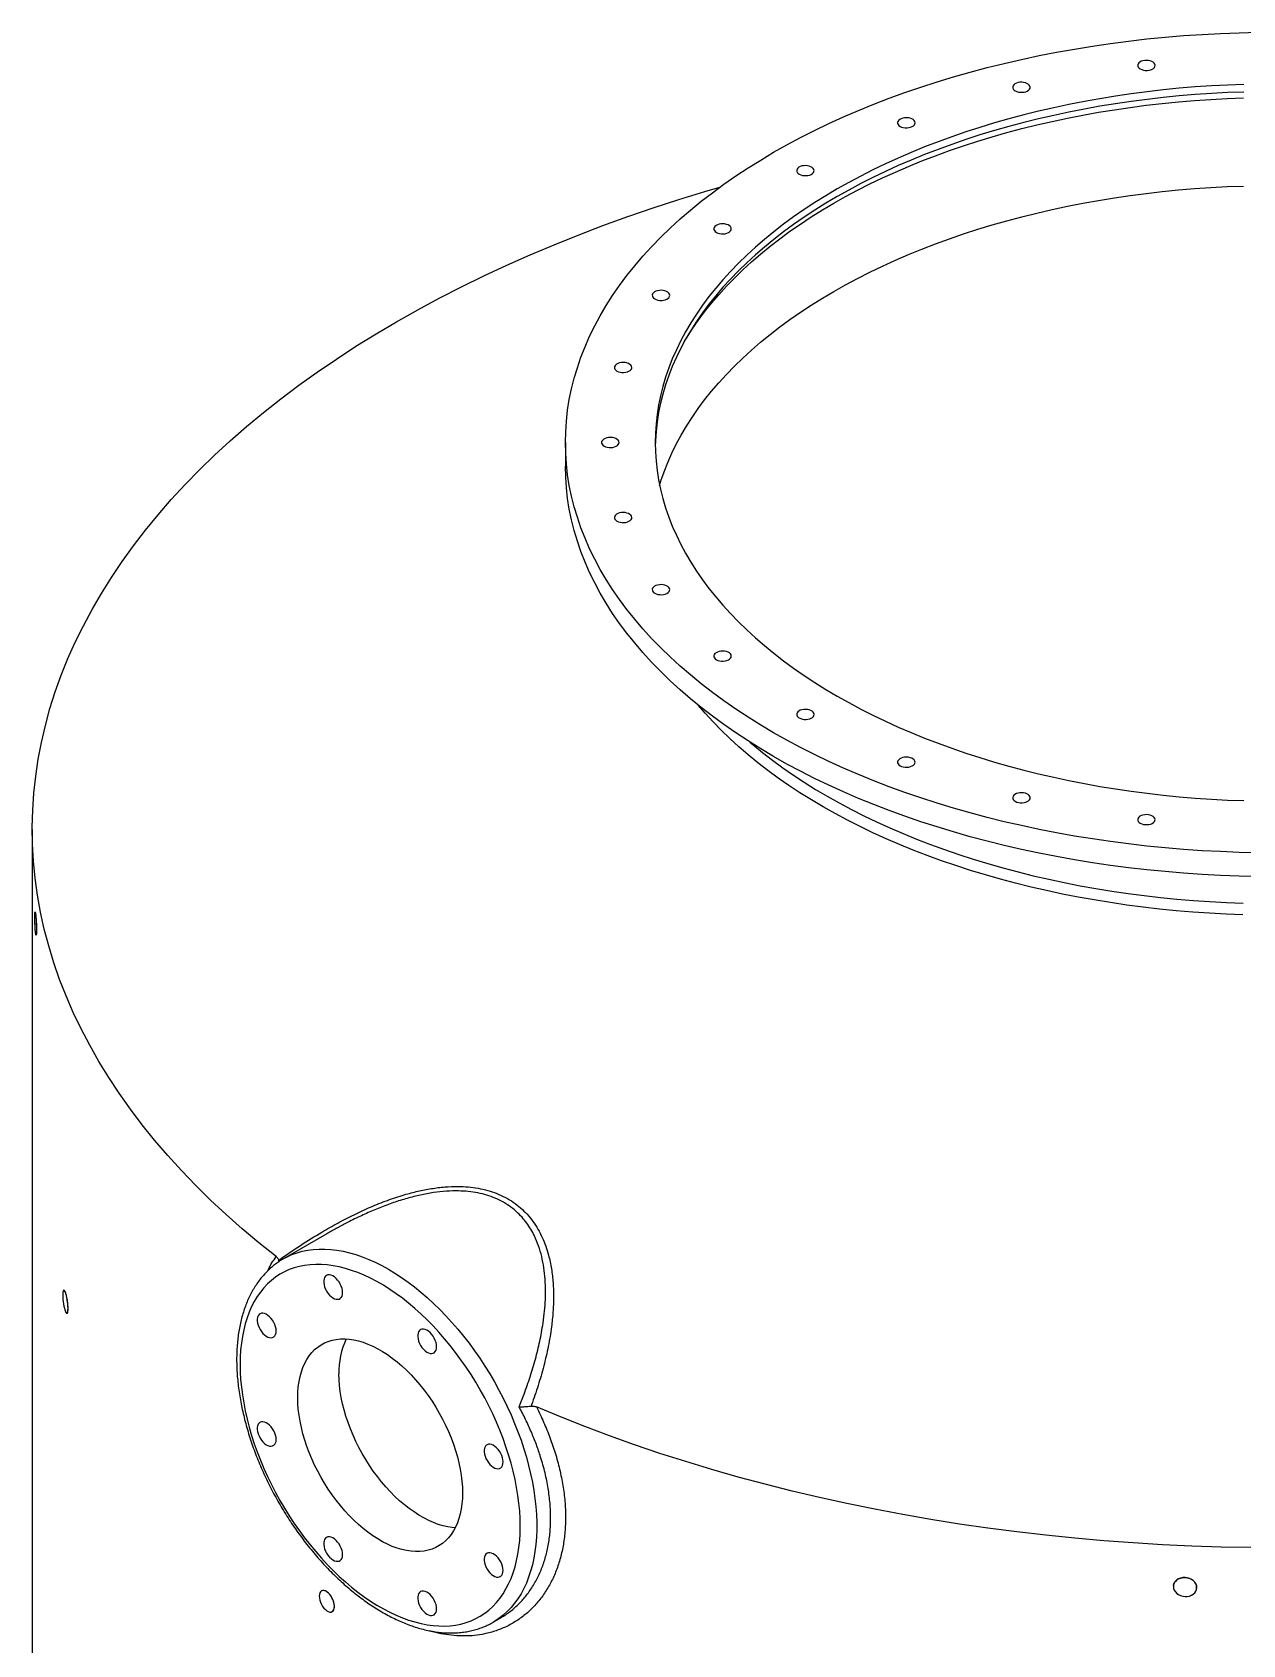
# Model space of a CAD drawing. Header units: millimetres. Extents: x -12403 to 8666, y -15213 to 13435.
# Drawn here: x 5146 to 6215, y 3680 to 5105 of the extents above; entities that cross this region are included whole.
import ezdxf

# ---------------------------------------------------------------- set-up
doc = ezdxf.new("R2010")
doc.units = ezdxf.units.MM

msp = doc.modelspace()

# ---------------------------------------------------------------- linework, layer by layer
at = {"color": 7, "linetype": 'Continuous', "lineweight": 25}
for p, q in [((5616.82, 4742.9), (5616.82, 4721.87)), ((5145.6, 4400.87), (5145.6, 2198.76)), ((5148.14, 4328.13), (5148.13, 4328.13)), ((5149, 4307.54), (5149.02, 4307.55)), ((5405.87, 4043.55), (5367.66, 4021.5)), ((5363.32, 4020.14), (5363.39, 4018.81)), ((5367.66, 4021.5), (5368.04, 4021.71)), ((5173.5, 3993.65), (5173.49, 3993.64)), ((5176.26, 3973.23), (5176.28, 3973.23)), ((5401.44, 3728.07), (5401.43, 3728.06)), ((6154.2, 3732.73), (6154.19, 3732.7)), ((6174.63, 3730.1), (6174.63, 3730.12)), ((5410.47, 3709.55), (5410.49, 3709.56)), ((5553.05, 3700.37), (5559.17, 3703.9)), ((5553.18, 3700.44), (5553.05, 3700.37)), ((5559.09, 3704.04), (5559.53, 3704.29))]:
    msp.add_line(p, q, dxfattribs=at)
at = {"color": 7, "linetype": 'Continuous', "lineweight": 25, "flags": 128}
for points in [[(6228.68, 4380.31), (6212.24, 4380.68), (6195.83, 4381.3), (6179.45, 4382.17), (6163.11, 4383.29), (6146.83, 4384.65), (6130.62, 4386.26), (6114.49, 4388.11), (6098.45, 4390.21), (6082.51, 4392.54), (6066.68, 4395.12), (6050.97, 4397.94), (6035.39, 4400.99), (6019.96, 4404.28), (6004.68, 4407.79), (5989.57, 4411.54), (5974.63, 4415.52), (5959.88, 4419.72), (5945.32, 4424.14), (5930.97, 4428.78), (5916.84, 4433.63), (5902.93, 4438.7), (5889.25, 4443.98), (5875.82, 4449.46), (5862.64, 4455.14), (5849.72, 4461.02), (5837.07, 4467.09), (5824.71, 4473.35), (5812.63, 4479.79), (5800.85, 4486.42), (5789.37, 4493.22), (5778.2, 4500.19), (5767.36, 4507.33), (5756.84, 4514.63), (5746.66, 4522.09), (5736.82, 4529.7), (5727.32, 4537.45), (5718.19, 4545.35), (5709.41, 4553.38), (5701, 4561.54), (5692.96, 4569.82), (5685.3, 4578.23), (5678.03, 4586.74), (5671.14, 4595.37), (5664.65, 4604.09), (5658.55, 4612.91), (5652.86, 4621.82), (5647.57, 4630.81), (5642.7, 4639.88), (5638.23, 4649.02), (5634.18, 4658.22), (5630.55, 4667.48), (5627.34, 4676.8), (5624.56, 4686.15), (5622.2, 4695.55), (5620.26, 4704.98), (5618.76, 4714.44), (5617.68, 4723.91), (5617.04, 4733.4), (5616.82, 4742.9), (5617.04, 4752.39), (5617.68, 4761.88), (5618.76, 4771.35), (5620.26, 4780.81), (5622.2, 4790.24), (5624.56, 4799.64), (5627.34, 4808.99), (5630.55, 4818.31), (5634.18, 4827.57), (5638.23, 4836.77), (5642.7, 4845.91), (5647.57, 4854.98), (5652.86, 4863.97), (5658.55, 4872.88), (5664.65, 4881.7), (5671.14, 4890.42), (5678.03, 4899.05), (5685.3, 4907.56), (5692.96, 4915.97), (5701, 4924.25), (5709.41, 4932.41), (5718.19, 4940.44), (5727.32, 4948.34), (5736.82, 4956.09), (5746.66, 4963.7), (5756.84, 4971.16), (5767.36, 4978.46), (5778.2, 4985.6), (5789.37, 4992.57), (5800.85, 4999.37), (5812.63, 5006), (5824.71, 5012.44), (5837.07, 5018.7), (5849.72, 5024.77), (5862.64, 5030.65), (5875.82, 5036.33), (5889.25, 5041.81), (5902.93, 5047.09), (5916.84, 5052.16), (5930.97, 5057.01), (5945.32, 5061.65), (5959.88, 5066.07), (5974.63, 5070.27), (5989.57, 5074.25), (6004.68, 5078), (6019.96, 5081.51), (6035.39, 5084.8), (6050.97, 5087.85), (6066.68, 5090.67), (6082.51, 5093.25), (6098.45, 5095.58), (6114.49, 5097.68), (6130.62, 5099.53), (6146.83, 5101.14), (6163.11, 5102.5), (6179.45, 5103.62), (6195.83, 5104.49), (6212.24, 5105.11), (6228.68, 5105.48)], [(6124.82, 5073.03), (6126.12, 5072.43), (6127.62, 5072), (6129.24, 5071.76), (6130.91, 5071.74), (6132.55, 5071.92), (6134.08, 5072.3), (6135.44, 5072.86), (6136.56, 5073.58), (6137.38, 5074.42), (6137.87, 5075.34), (6138.01, 5076.3), (6137.78, 5077.26), (6137.2, 5078.16), (6136.3, 5078.98), (6135.12, 5079.66), (6133.72, 5080.18), (6132.15, 5080.51), (6130.49, 5080.64), (6128.83, 5080.56), (6127.23, 5080.28), (6125.78, 5079.81), (6124.53, 5079.16), (6123.56, 5078.38), (6122.9, 5077.49), (6122.58, 5076.55), (6122.63, 5075.58), (6123.03, 5074.65), (6123.77, 5073.78), (6124.82, 5073.03)], [(6216.39, 5059.39), (6202.05, 5058.84), (6187.74, 5058.08), (6173.46, 5057.11), (6159.24, 5055.92), (6145.08, 5054.51), (6130.98, 5052.89), (6116.96, 5051.06), (6103.03, 5049.02), (6089.2, 5046.77), (6075.47, 5044.31), (6061.87, 5041.64), (6048.38, 5038.77), (6035.03, 5035.7), (6021.83, 5032.42), (6008.78, 5028.95), (5995.89, 5025.28), (5983.17, 5021.41), (5970.63, 5017.36), (5958.28, 5013.12), (5946.12, 5008.69), (5934.17, 5004.08), (5922.43, 4999.29), (5910.92, 4994.33), (5899.63, 4989.19), (5888.58, 4983.89), (5877.78, 4978.42), (5867.22, 4972.78), (5856.93, 4967), (5846.9, 4961.05), (5837.14, 4954.96), (5827.67, 4948.72), (5818.48, 4942.34), (5809.58, 4935.83), (5800.98, 4929.18), (5792.68, 4922.4), (5784.7, 4915.5), (5777.03, 4908.49), (5769.68, 4901.36), (5762.66, 4894.12), (5755.97, 4886.78), (5749.61, 4879.33), (5743.59, 4871.8), (5737.92, 4864.18), (5732.6, 4856.47), (5727.62, 4848.69), (5723, 4840.83), (5718.74, 4832.91), (5714.84, 4824.92), (5711.3, 4816.88), (5708.13, 4808.79), (5705.32, 4800.65), (5702.89, 4792.47), (5700.83, 4784.26), (5699.14, 4776.02), (5697.82, 4767.76), (5696.88, 4759.48), (5696.32, 4751.19), (5696.13, 4742.9), (5696.32, 4734.6), (5696.88, 4726.31), (5697.82, 4718.03), (5699.14, 4709.77), (5700.83, 4701.53), (5702.89, 4693.32), (5705.32, 4685.14), (5708.13, 4677), (5711.3, 4668.91), (5714.84, 4660.87), (5718.74, 4652.88), (5723, 4644.96), (5727.62, 4637.1), (5732.6, 4629.32), (5737.92, 4621.61), (5743.59, 4613.99), (5749.61, 4606.46), (5755.97, 4599.01), (5762.66, 4591.67), (5769.68, 4584.43), (5777.03, 4577.3), (5784.7, 4570.29), (5792.68, 4563.39), (5800.98, 4556.61), (5809.58, 4549.96), (5818.48, 4543.45), (5827.67, 4537.07), (5837.14, 4530.83), (5846.9, 4524.74), (5856.93, 4518.8)], [(6014.39, 5053.69), (6015.7, 5053.09), (6017.19, 5052.66), (6018.81, 5052.43), (6020.48, 5052.4), (6022.12, 5052.58), (6023.66, 5052.96), (6025.02, 5053.53), (6026.13, 5054.24), (6026.95, 5055.08), (6027.44, 5056.01), (6027.58, 5056.97), (6027.35, 5057.92), (6026.78, 5058.83), (6025.88, 5059.64), (6024.7, 5060.32), (6023.29, 5060.84), (6021.72, 5061.17), (6020.07, 5061.3), (6018.4, 5061.23), (6016.8, 5060.94), (6015.35, 5060.47), (6014.11, 5059.82), (6013.13, 5059.04), (6012.47, 5058.15), (6012.16, 5057.21), (6012.2, 5056.24), (6012.61, 5055.31), (6013.35, 5054.44), (6014.39, 5053.69)], [(6216.39, 5052.66), (6202.05, 5052.12), (6187.74, 5051.36), (6173.46, 5050.38), (6159.24, 5049.19), (6145.08, 5047.79), (6130.98, 5046.17), (6116.96, 5044.34), (6103.03, 5042.29), (6089.2, 5040.04), (6075.47, 5037.58), (6061.87, 5034.91), (6048.38, 5032.04), (6035.03, 5028.97), (6021.83, 5025.69), (6008.78, 5022.22), (5995.89, 5018.55), (5983.17, 5014.69), (5970.63, 5010.63), (5958.28, 5006.39), (5946.12, 5001.96), (5934.17, 4997.35), (5922.43, 4992.56), (5910.92, 4987.6), (5899.63, 4982.46), (5888.58, 4977.16), (5877.78, 4971.69), (5867.22, 4966.06), (5856.93, 4960.27), (5846.9, 4954.32), (5837.14, 4948.23), (5827.67, 4941.99), (5818.48, 4935.61), (5809.58, 4929.1), (5800.98, 4922.45), (5792.68, 4915.68), (5784.7, 4908.78), (5777.03, 4901.76), (5769.68, 4894.63), (5762.66, 4887.39), (5755.97, 4880.05), (5749.61, 4872.61), (5743.59, 4865.07), (5737.92, 4857.45), (5732.6, 4849.74), (5727.62, 4841.96), (5723, 4834.1), (5718.74, 4826.18), (5714.84, 4818.19), (5711.3, 4810.15), (5708.13, 4802.06), (5705.32, 4793.92), (5702.89, 4785.74), (5700.83, 4777.53), (5699.14, 4769.29), (5697.82, 4761.03), (5696.88, 4752.75), (5696.32, 4744.46), (5696.16, 4739.53)], [(5722.02, 4832.34), (5723.74, 4835.18), (5728.75, 4843.03), (5734.11, 4850.79), (5739.83, 4858.47), (5745.89, 4866.06), (5752.3, 4873.56), (5759.04, 4880.96), (5766.11, 4888.25), (5773.52, 4895.43), (5781.24, 4902.5), (5789.29, 4909.45), (5797.65, 4916.28), (5806.31, 4922.98), (5815.27, 4929.54), (5824.53, 4935.97), (5834.08, 4942.25), (5843.91, 4948.39), (5854.01, 4954.38), (5864.39, 4960.21), (5875.02, 4965.89), (5885.91, 4971.4), (5897.04, 4976.74), (5908.41, 4981.92), (5920.01, 4986.92), (5931.84, 4991.74), (5943.88, 4996.39), (5956.12, 5000.85), (5968.57, 5005.12), (5981.2, 5009.21), (5994.02, 5013.1), (6007, 5016.8), (6020.15, 5020.3), (6033.46, 5023.6), (6046.91, 5026.69), (6060.49, 5029.59), (6074.2, 5032.27), (6088.03, 5034.75), (6101.97, 5037.02), (6116, 5039.08), (6130.12, 5040.92), (6144.33, 5042.55), (6158.6, 5043.97), (6172.93, 5045.17), (6187.31, 5046.15), (6201.73, 5046.92), (6216.17, 5047.46)], [(5912.63, 5022.29), (5913.93, 5021.69), (5915.42, 5021.26), (5917.05, 5021.02), (5918.72, 5021), (5920.36, 5021.18), (5921.89, 5021.56), (5923.25, 5022.12), (5924.36, 5022.84), (5925.18, 5023.68), (5925.67, 5024.6), (5925.81, 5025.56), (5925.58, 5026.52), (5925.01, 5027.42), (5924.11, 5028.24), (5922.93, 5028.92), (5921.52, 5029.44), (5919.95, 5029.77), (5918.3, 5029.9), (5916.63, 5029.82), (5915.04, 5029.54), (5913.58, 5029.07), (5912.34, 5028.42), (5911.36, 5027.64), (5910.7, 5026.75), (5910.39, 5025.81), (5910.43, 5024.84), (5910.84, 5023.91), (5911.58, 5023.04), (5912.63, 5022.29)], [(5823.42, 4980.03), (5824.73, 4979.42), (5826.22, 4979), (5827.84, 4978.76), (5829.51, 4978.74), (5831.15, 4978.92), (5832.69, 4979.3), (5834.05, 4979.86), (5835.16, 4980.58), (5835.98, 4981.42), (5836.47, 4982.34), (5836.61, 4983.3), (5836.38, 4984.26), (5835.81, 4985.16), (5834.91, 4985.98), (5833.73, 4986.66), (5832.32, 4987.18), (5830.75, 4987.51), (5829.1, 4987.64), (5827.43, 4987.56), (5825.83, 4987.28), (5824.38, 4986.8), (5823.14, 4986.16), (5822.16, 4985.38), (5821.5, 4984.49), (5821.19, 4983.54), (5821.23, 4982.58), (5821.64, 4981.64), (5822.38, 4980.78), (5823.42, 4980.03)], [(5361.15, 4023.4), (5345.9, 4035.6), (5331.16, 4048.01), (5316.93, 4060.61), (5303.22, 4073.41), (5290.04, 4086.39), (5277.39, 4099.55), (5265.29, 4112.87), (5253.74, 4126.36), (5242.75, 4140), (5232.32, 4153.79), (5222.46, 4167.72), (5213.17, 4181.78), (5204.47, 4195.96), (5196.35, 4210.26), (5188.82, 4224.66), (5181.88, 4239.16), (5175.54, 4253.76), (5169.8, 4268.43), (5164.66, 4283.19), (5160.13, 4298), (5156.21, 4312.88), (5152.91, 4327.8), (5150.21, 4342.77), (5148.14, 4357.77), (5146.67, 4372.79), (5145.83, 4387.83), (5145.6, 4402.87), (5145.99, 4417.92), (5147, 4432.95), (5148.63, 4447.97), (5150.87, 4462.96), (5153.73, 4477.91), (5157.19, 4492.82), (5161.28, 4507.68), (5165.97, 4522.49), (5171.26, 4537.22), (5177.16, 4551.87), (5183.66, 4566.44), (5190.76, 4580.92), (5198.45, 4595.3), (5206.72, 4609.56), (5215.58, 4623.71), (5225.02, 4637.74), (5235.03, 4651.63), (5245.61, 4665.38), (5256.75, 4678.98), (5268.45, 4692.43), (5280.7, 4705.71), (5293.48, 4718.82), (5306.8, 4731.75), (5320.65, 4744.5), (5335.02, 4757.05), (5349.9, 4769.41), (5365.28, 4781.55), (5381.16, 4793.48), (5397.52, 4805.2), (5414.36, 4816.68), (5431.67, 4827.93), (5449.43, 4838.94), (5467.64, 4849.7), (5486.29, 4860.22), (5505.36, 4870.47), (5524.85, 4880.46), (5544.74, 4890.18), (5565.03, 4899.63), (5585.7, 4908.79), (5606.74, 4917.67), (5628.14, 4926.26), (5649.88, 4934.56), (5671.96, 4942.55), (5694.36, 4950.24), (5717.07, 4957.63), (5740.08, 4964.69), (5753.23, 4968.56)], [(5700.07, 4705.01), (5701.27, 4708.89), (5704.1, 4717.09), (5707.29, 4725.24), (5710.86, 4733.34), (5714.79, 4741.39), (5719.08, 4749.37), (5723.74, 4757.29), (5728.75, 4765.13), (5734.11, 4772.89), (5739.83, 4780.57), (5745.89, 4788.17), (5752.3, 4795.66), (5759.04, 4803.06), (5766.11, 4810.35), (5773.52, 4817.54), (5781.24, 4824.61), (5789.29, 4831.56), (5797.65, 4838.38), (5806.31, 4845.08), (5815.27, 4851.65), (5824.53, 4858.07), (5834.08, 4864.36), (5843.91, 4870.5), (5854.01, 4876.48), (5864.39, 4882.32), (5875.02, 4887.99), (5885.91, 4893.5), (5897.04, 4898.85), (5908.41, 4904.02), (5920.01, 4909.02), (5931.84, 4913.85), (5943.88, 4918.49), (5956.12, 4922.95), (5968.57, 4927.23), (5981.2, 4931.31), (5994.02, 4935.2), (6007, 4938.9), (6020.15, 4942.4), (6033.46, 4945.7), (6046.91, 4948.8), (6060.49, 4951.69), (6074.2, 4954.38), (6088.03, 4956.86), (6101.97, 4959.13), (6116, 4961.18), (6130.12, 4963.03), (6144.33, 4964.66), (6158.6, 4966.07), (6172.93, 4967.27), (6187.31, 4968.26), (6201.73, 4969.02), (6216.17, 4969.57)], [(5750.22, 4928.53), (5751.52, 4927.93), (5753.02, 4927.5), (5754.64, 4927.27), (5756.31, 4927.24), (5757.95, 4927.42), (5759.48, 4927.81), (5760.84, 4928.37), (5761.96, 4929.09), (5762.78, 4929.93), (5763.27, 4930.85), (5763.4, 4931.81), (5763.18, 4932.76), (5762.6, 4933.67), (5761.7, 4934.48), (5760.52, 4935.16), (5759.11, 4935.68), (5757.55, 4936.02), (5755.89, 4936.15), (5754.23, 4936.07), (5752.63, 4935.78), (5751.17, 4935.31), (5749.93, 4934.67), (5748.96, 4933.88), (5748.3, 4933), (5747.98, 4932.05), (5748.03, 4931.09), (5748.43, 4930.15), (5749.17, 4929.29), (5750.22, 4928.53)], [(5695.82, 4869.78), (5697.12, 4869.18), (5698.62, 4868.75), (5700.24, 4868.52), (5701.91, 4868.49), (5703.55, 4868.67), (5705.09, 4869.06), (5706.44, 4869.62), (5707.56, 4870.34), (5708.38, 4871.18), (5708.87, 4872.1), (5709.01, 4873.06), (5708.78, 4874.01), (5708.21, 4874.92), (5707.31, 4875.73), (5706.12, 4876.41), (5704.72, 4876.93), (5703.15, 4877.27), (5701.49, 4877.4), (5699.83, 4877.32), (5698.23, 4877.03), (5696.78, 4876.56), (5695.53, 4875.92), (5694.56, 4875.13), (5693.9, 4874.25), (5693.59, 4873.3), (5693.63, 4872.34), (5694.03, 4871.4), (5694.78, 4870.54), (5695.82, 4869.78)], [(5662.33, 4806.04), (5663.63, 4805.43), (5665.12, 4805), (5666.74, 4804.77), (5668.41, 4804.75), (5670.06, 4804.93), (5671.59, 4805.31), (5672.95, 4805.87), (5674.06, 4806.59), (5674.88, 4807.43), (5675.37, 4808.35), (5675.51, 4809.31), (5675.28, 4810.27), (5674.71, 4811.17), (5673.81, 4811.98), (5672.63, 4812.67), (5671.22, 4813.19), (5669.65, 4813.52), (5668, 4813.65), (5666.33, 4813.57), (5664.74, 4813.29), (5663.28, 4812.81), (5662.04, 4812.17), (5661.06, 4811.39), (5660.4, 4810.5), (5660.09, 4809.55), (5660.13, 4808.59), (5660.54, 4807.65), (5661.28, 4806.79), (5662.33, 4806.04)], [(5651.01, 4739.74), (5652.32, 4739.14), (5653.81, 4738.71), (5655.43, 4738.48), (5657.1, 4738.45), (5658.74, 4738.63), (5660.28, 4739.01), (5661.64, 4739.58), (5662.75, 4740.29), (5663.57, 4741.13), (5664.06, 4742.05), (5664.2, 4743.02), (5663.97, 4743.97), (5663.4, 4744.88), (5662.5, 4745.69), (5661.32, 4746.37), (5659.91, 4746.89), (5658.34, 4747.22), (5656.69, 4747.35), (5655.02, 4747.27), (5653.42, 4746.99), (5651.97, 4746.52), (5650.73, 4745.87), (5649.75, 4745.09), (5649.09, 4744.2), (5648.78, 4743.26), (5648.82, 4742.29), (5649.23, 4741.36), (5649.97, 4740.49), (5651.01, 4739.74)], [(6228.68, 4359.28), (6212.24, 4359.66), (6195.83, 4360.28), (6179.45, 4361.15), (6163.11, 4362.26), (6146.83, 4363.63), (6130.62, 4365.23), (6114.49, 4367.09), (6098.45, 4369.18), (6082.51, 4371.52), (6066.68, 4374.1), (6050.97, 4376.91), (6035.39, 4379.96), (6019.96, 4383.25), (6004.68, 4386.77), (5989.57, 4390.52), (5974.63, 4394.49), (5959.88, 4398.69), (5945.32, 4403.11), (5930.97, 4407.75), (5916.84, 4412.61), (5902.93, 4417.68), (5889.25, 4422.95), (5875.82, 4428.43), (5862.64, 4434.11), (5849.72, 4439.99), (5837.07, 4446.06), (5824.71, 4452.32), (5812.63, 4458.77), (5800.85, 4465.39), (5789.37, 4472.2), (5778.2, 4479.17), (5767.36, 4486.31), (5756.84, 4493.61), (5746.66, 4501.07), (5736.82, 4508.67), (5727.32, 4516.43), (5718.19, 4524.32), (5709.41, 4532.35), (5701, 4540.51), (5692.96, 4548.8), (5685.3, 4557.2), (5678.03, 4565.72), (5671.14, 4574.34), (5664.65, 4583.07), (5658.55, 4591.89), (5652.86, 4600.79), (5647.57, 4609.79), (5642.7, 4618.85), (5638.23, 4627.99), (5634.18, 4637.2), (5630.55, 4646.46), (5627.34, 4655.77), (5624.56, 4665.13), (5622.2, 4674.53), (5620.26, 4683.96), (5618.76, 4693.41), (5617.68, 4702.89), (5617.04, 4712.37), (5616.82, 4721.87)], [(5662.33, 4673.45), (5663.63, 4672.84), (5665.12, 4672.41), (5666.74, 4672.18), (5668.41, 4672.16), (5670.06, 4672.34), (5671.59, 4672.72), (5672.95, 4673.28), (5674.06, 4674), (5674.88, 4674.84), (5675.37, 4675.76), (5675.51, 4676.72), (5675.28, 4677.68), (5674.71, 4678.58), (5673.81, 4679.39), (5672.63, 4680.08), (5671.22, 4680.6), (5669.65, 4680.93), (5668, 4681.06), (5666.33, 4680.98), (5664.74, 4680.7), (5663.28, 4680.22), (5662.04, 4679.58), (5661.06, 4678.79), (5660.4, 4677.91), (5660.09, 4676.96), (5660.13, 4676), (5660.54, 4675.06), (5661.28, 4674.2), (5662.33, 4673.45)], [(5695.82, 4609.7), (5697.12, 4609.1), (5698.62, 4608.67), (5700.24, 4608.43), (5701.91, 4608.41), (5703.55, 4608.59), (5705.09, 4608.97), (5706.44, 4609.53), (5707.56, 4610.25), (5708.38, 4611.09), (5708.87, 4612.01), (5709.01, 4612.97), (5708.78, 4613.93), (5708.21, 4614.83), (5707.31, 4615.65), (5706.12, 4616.33), (5704.72, 4616.85), (5703.15, 4617.18), (5701.49, 4617.31), (5699.83, 4617.23), (5698.23, 4616.95), (5696.78, 4616.47), (5695.53, 4615.83), (5694.56, 4615.05), (5693.9, 4614.16), (5693.59, 4613.21), (5693.63, 4612.25), (5694.03, 4611.31), (5694.78, 4610.45), (5695.82, 4609.7)], [(5750.22, 4550.95), (5751.52, 4550.35), (5753.02, 4549.92), (5754.64, 4549.68), (5756.31, 4549.66), (5757.95, 4549.84), (5759.48, 4550.22), (5760.84, 4550.78), (5761.96, 4551.5), (5762.78, 4552.34), (5763.27, 4553.26), (5763.4, 4554.22), (5763.18, 4555.18), (5762.6, 4556.08), (5761.7, 4556.9), (5760.52, 4557.58), (5759.11, 4558.1), (5757.55, 4558.43), (5755.89, 4558.56), (5754.23, 4558.48), (5752.63, 4558.2), (5751.17, 4557.72), (5749.93, 4557.08), (5748.96, 4556.3), (5748.3, 4555.41), (5747.98, 4554.46), (5748.03, 4553.5), (5748.43, 4552.56), (5749.17, 4551.7), (5750.22, 4550.95)], [(5856.93, 4518.8), (5867.22, 4513.01), (5877.78, 4507.37), (5888.58, 4501.9), (5899.63, 4496.6), (5910.92, 4491.46), (5922.43, 4486.5), (5934.17, 4481.71), (5946.12, 4477.1), (5958.28, 4472.67), (5970.63, 4468.43), (5983.17, 4464.38), (5995.89, 4460.51), (6008.78, 4456.84), (6021.83, 4453.37), (6035.03, 4450.09), (6048.38, 4447.02), (6061.87, 4444.15), (6075.47, 4441.48), (6089.2, 4439.02), (6103.03, 4436.77), (6116.96, 4434.73), (6130.98, 4432.9), (6145.08, 4431.28), (6159.24, 4429.87), (6173.46, 4428.68), (6187.74, 4427.71), (6202.05, 4426.95), (6216.39, 4426.4)], [(5823.42, 4499.45), (5824.73, 4498.85), (5826.22, 4498.42), (5827.84, 4498.19), (5829.51, 4498.16), (5831.15, 4498.34), (5832.69, 4498.73), (5834.05, 4499.29), (5835.16, 4500.01), (5835.98, 4500.85), (5836.47, 4501.77), (5836.61, 4502.73), (5836.38, 4503.68), (5835.81, 4504.59), (5834.91, 4505.4), (5833.73, 4506.08), (5832.32, 4506.6), (5830.75, 4506.94), (5829.1, 4507.07), (5827.43, 4506.99), (5825.83, 4506.7), (5824.38, 4506.23), (5823.14, 4505.59), (5822.16, 4504.8), (5821.5, 4503.92), (5821.19, 4502.97), (5821.23, 4502.01), (5821.64, 4501.07), (5822.38, 4500.21), (5823.42, 4499.45)], [(5912.63, 4457.19), (5913.93, 4456.59), (5915.42, 4456.16), (5917.05, 4455.93), (5918.72, 4455.9), (5920.36, 4456.08), (5921.89, 4456.47), (5923.25, 4457.03), (5924.36, 4457.75), (5925.18, 4458.58), (5925.67, 4459.51), (5925.81, 4460.47), (5925.58, 4461.42), (5925.01, 4462.33), (5924.11, 4463.14), (5922.93, 4463.82), (5921.52, 4464.34), (5919.95, 4464.67), (5918.3, 4464.81), (5916.63, 4464.73), (5915.04, 4464.44), (5913.58, 4463.97), (5912.34, 4463.33), (5911.36, 4462.54), (5910.7, 4461.66), (5910.39, 4460.71), (5910.43, 4459.75), (5910.84, 4458.81), (5911.58, 4457.95), (5912.63, 4457.19)], [(6014.39, 4425.79), (6015.7, 4425.19), (6017.19, 4424.76), (6018.81, 4424.53), (6020.48, 4424.5), (6022.12, 4424.68), (6023.66, 4425.06), (6025.02, 4425.63), (6026.13, 4426.34), (6026.95, 4427.18), (6027.44, 4428.1), (6027.58, 4429.07), (6027.35, 4430.02), (6026.78, 4430.93), (6025.88, 4431.74), (6024.7, 4432.42), (6023.29, 4432.94), (6021.72, 4433.27), (6020.07, 4433.4), (6018.4, 4433.32), (6016.8, 4433.04), (6015.35, 4432.57), (6014.11, 4431.92), (6013.13, 4431.14), (6012.47, 4430.25), (6012.16, 4429.31), (6012.2, 4428.34), (6012.61, 4427.41), (6013.35, 4426.54), (6014.39, 4425.79)], [(6124.82, 4406.45), (6126.12, 4405.85), (6127.62, 4405.42), (6129.24, 4405.19), (6130.91, 4405.16), (6132.55, 4405.34), (6134.08, 4405.73), (6135.44, 4406.29), (6136.56, 4407.01), (6137.38, 4407.84), (6137.87, 4408.77), (6138.01, 4409.73), (6137.78, 4410.68), (6137.2, 4411.59), (6136.3, 4412.4), (6135.12, 4413.08), (6133.72, 4413.6), (6132.15, 4413.93), (6130.49, 4414.07), (6128.83, 4413.99), (6127.23, 4413.7), (6125.78, 4413.23), (6124.53, 4412.59), (6123.56, 4411.8), (6122.9, 4410.92), (6122.58, 4409.97), (6122.63, 4409.01), (6123.03, 4408.07), (6123.77, 4407.21), (6124.82, 4406.45)], [(5148.56, 4309.43), (5148.42, 4310.74), (5148.27, 4312.33), (5148.14, 4314.14), (5148.03, 4316.08), (5147.93, 4318.09), (5147.86, 4320.1), (5147.82, 4322.01), (5147.81, 4323.77), (5147.82, 4325.29), (5147.86, 4326.53), (5147.93, 4327.44), (5148.03, 4327.98), (5148.14, 4328.12), (5148.27, 4327.88), (5148.42, 4327.24), (5148.56, 4326.25)], [(5148.56, 4326.25), (5148.71, 4324.93), (5148.85, 4323.34), (5148.98, 4321.53), (5149.1, 4319.59), (5149.19, 4317.58), (5149.26, 4315.58), (5149.3, 4313.66), (5149.32, 4311.91), (5149.3, 4310.38), (5149.26, 4309.14), (5149.19, 4308.23), (5149.1, 4307.7), (5148.98, 4307.55), (5148.85, 4307.8), (5148.71, 4308.43), (5148.56, 4309.43)], [(5576.89, 3785.25), (5576.76, 3791.83), (5576.38, 3798.55), (5575.74, 3805.38), (5574.84, 3812.33), (5573.69, 3819.36), (5572.3, 3826.48), (5570.65, 3833.65), (5568.77, 3840.87), (5566.64, 3848.13), (5564.28, 3855.4), (5561.68, 3862.68), (5558.86, 3869.94), (5555.83, 3877.18), (5552.58, 3884.38), (5549.12, 3891.51), (5545.46, 3898.58), (5541.61, 3905.56), (5537.58, 3912.43), (5533.38, 3919.19), (5529.01, 3925.83), (5524.48, 3932.32), (5519.8, 3938.65), (5514.98, 3944.81), (5510.04, 3950.79), (5504.97, 3956.57), (5499.8, 3962.15), (5494.54, 3967.51), (5489.18, 3972.64), (5483.76, 3977.53), (5478.26, 3982.17), (5472.72, 3986.55), (5467.14, 3990.66), (5461.52, 3994.49), (5455.89, 3998.04), (5450.26, 4001.29), (5444.62, 4004.25), (5439.01, 4006.9), (5433.43, 4009.23), (5427.88, 4011.25), (5422.39, 4012.96), (5416.96, 4014.33), (5411.61, 4015.38), (5406.34, 4016.11), (5401.17, 4016.5), (5396.11, 4016.56), (5391.17, 4016.29), (5386.35, 4015.68), (5381.67, 4014.75), (5377.14, 4013.49), (5372.77, 4011.91), (5368.56, 4010.01), (5364.53, 4007.78), (5360.69, 4005.25), (5357.03, 4002.4), (5353.57, 3999.26), (5350.32, 3995.82), (5347.28, 3992.09), (5344.47, 3988.08), (5341.87, 3983.79), (5339.51, 3979.25), (5337.38, 3974.45), (5335.49, 3969.4), (5333.85, 3964.13), (5332.45, 3958.63), (5331.31, 3952.92), (5330.41, 3947.01), (5329.77, 3940.91), (5329.39, 3934.64), (5329.26, 3928.2), (5329.39, 3921.62), (5329.77, 3914.91), (5330.41, 3908.07), (5331.31, 3901.13), (5332.45, 3894.09), (5333.85, 3886.98), (5335.49, 3879.8), (5337.38, 3872.58), (5339.51, 3865.32), (5341.87, 3858.05), (5344.47, 3850.77), (5347.28, 3843.51), (5350.32, 3836.27), (5353.57, 3829.08), (5357.03, 3821.94), (5360.69, 3814.88), (5364.53, 3807.9), (5368.56, 3801.02), (5372.77, 3794.26), (5377.14, 3787.63), (5381.67, 3781.14), (5386.35, 3774.81), (5391.17, 3768.64), (5396.11, 3762.66), (5401.17, 3756.88), (5406.34, 3751.3), (5411.61, 3745.94), (5416.96, 3740.81), (5422.39, 3735.92), (5427.88, 3731.28), (5433.43, 3726.9), (5439.01, 3722.79), (5444.62, 3718.96), (5450.26, 3715.41), (5455.89, 3712.16), (5461.52, 3709.21), (5467.14, 3706.56), (5472.72, 3704.22), (5478.26, 3702.2), (5483.76, 3700.5), (5489.18, 3699.12), (5494.54, 3698.07), (5499.8, 3697.35), (5504.97, 3696.96), (5510.04, 3696.9), (5514.98, 3697.17), (5519.8, 3697.77), (5524.48, 3698.7), (5529.01, 3699.96), (5533.38, 3701.54), (5537.58, 3703.45), (5541.61, 3705.67), (5545.46, 3708.21), (5549.12, 3711.05), (5552.58, 3714.2), (5555.83, 3717.64), (5558.86, 3721.37), (5561.68, 3725.38), (5564.28, 3729.66), (5566.64, 3734.21), (5568.77, 3739.01), (5570.65, 3744.05), (5572.3, 3749.33), (5573.69, 3754.83), (5574.84, 3760.54), (5575.74, 3766.45), (5576.38, 3772.54), (5576.76, 3778.82), (5576.89, 3785.25)], [(5419.92, 3991.64), (5419.79, 3993.45), (5419.39, 3995.35), (5418.74, 3997.29), (5417.85, 3999.2), (5416.77, 4001.02), (5415.51, 4002.7), (5414.13, 4004.18), (5412.67, 4005.41), (5411.17, 4006.36), (5409.68, 4006.98), (5408.25, 4007.27), (5406.93, 4007.21), (5405.76, 4006.81), (5404.77, 4006.07), (5404, 4005.03), (5403.47, 4003.71), (5403.2, 4002.16), (5403.2, 4000.42), (5403.47, 3998.56), (5404, 3996.64), (5404.77, 3994.7), (5405.76, 3992.83), (5406.93, 3991.07), (5408.25, 3989.48), (5409.68, 3988.12), (5411.17, 3987.03), (5412.67, 3986.24), (5414.13, 3985.78), (5415.51, 3985.67), (5416.77, 3985.9), (5417.85, 3986.47), (5418.74, 3987.36), (5419.39, 3988.55), (5419.79, 3989.99), (5419.92, 3991.64)], [(5174.87, 3991.85), (5174.41, 3992.82), (5173.97, 3993.42), (5173.56, 3993.65), (5173.2, 3993.48), (5172.91, 3992.92), (5172.69, 3992), (5172.56, 3990.76), (5172.51, 3989.23), (5172.56, 3987.47), (5172.69, 3985.57), (5172.91, 3983.58), (5173.2, 3981.58), (5173.56, 3979.66), (5173.97, 3977.88), (5174.41, 3976.32), (5174.87, 3975.03)], [(5174.87, 3975.03), (5175.33, 3974.06), (5175.78, 3973.45), (5176.19, 3973.23), (5176.54, 3973.4), (5176.84, 3973.95), (5177.06, 3974.87), (5177.19, 3976.12), (5177.24, 3977.65), (5177.19, 3979.4), (5177.06, 3981.31), (5176.84, 3983.3), (5176.54, 3985.29), (5176.19, 3987.22), (5175.78, 3988.99), (5175.33, 3990.56), (5174.87, 3991.85)], [(5361.19, 3957.73), (5361.06, 3959.53), (5360.66, 3961.43), (5360, 3963.37), (5359.12, 3965.28), (5358.04, 3967.11), (5356.78, 3968.79), (5355.4, 3970.27), (5353.94, 3971.5), (5352.44, 3972.44), (5350.95, 3973.07), (5349.52, 3973.35), (5348.2, 3973.3), (5347.03, 3972.89), (5346.04, 3972.16), (5345.27, 3971.11), (5344.74, 3969.79), (5344.47, 3968.24), (5344.47, 3966.51), (5344.74, 3964.65), (5345.27, 3962.72), (5346.04, 3960.79), (5347.03, 3958.91), (5348.2, 3957.15), (5349.52, 3955.57), (5350.95, 3954.21), (5352.44, 3953.12), (5353.94, 3952.33), (5355.4, 3951.87), (5356.78, 3951.75), (5358.04, 3951.98), (5359.12, 3952.56), (5360, 3953.45), (5360.66, 3954.64), (5361.06, 3956.08), (5361.19, 3957.73)], [(5380.24, 3898.77), (5380.37, 3903.68), (5380.75, 3908.42), (5381.39, 3912.99), (5382.28, 3917.35), (5383.42, 3921.5), (5384.8, 3925.43), (5386.42, 3929.11), (5388.28, 3932.54), (5390.36, 3935.7), (5392.67, 3938.58), (5395.18, 3941.18), (5397.9, 3943.48), (5400.82, 3945.48), (5403.91, 3947.16), (5407.18, 3948.53), (5410.61, 3949.57), (5414.19, 3950.29), (5417.91, 3950.68), (5421.75, 3950.74), (5425.7, 3950.47), (5429.75, 3949.87), (5433.88, 3948.94), (5438.07, 3947.69), (5442.32, 3946.12), (5446.61, 3944.23), (5450.92, 3942.04), (5455.23, 3939.55), (5459.54, 3936.76), (5463.83, 3933.7), (5468.08, 3930.37), (5472.27, 3926.77), (5476.4, 3922.93), (5480.45, 3918.86), (5484.4, 3914.57), (5488.24, 3910.08), (5491.95, 3905.4), (5495.53, 3900.55), (5498.96, 3895.54), (5502.23, 3890.4), (5505.33, 3885.14), (5508.25, 3879.78), (5510.96, 3874.34), (5513.48, 3868.84), (5515.79, 3863.29), (5517.87, 3857.73), (5519.73, 3852.15), (5521.35, 3846.6), (5522.73, 3841.08), (5523.87, 3835.61), (5524.76, 3830.22), (5525.39, 3824.92), (5525.78, 3819.74), (5525.91, 3814.68), (5525.78, 3809.77), (5525.39, 3805.03), (5524.76, 3800.47), (5523.87, 3796.1), (5522.73, 3791.95), (5521.35, 3788.03), (5519.73, 3784.35), (5517.87, 3780.92), (5515.79, 3777.75), (5513.48, 3774.87), (5510.96, 3772.27), (5508.25, 3769.97), (5505.33, 3767.98), (5502.23, 3766.29), (5498.96, 3764.93), (5495.53, 3763.88), (5491.95, 3763.16), (5488.24, 3762.78), (5484.4, 3762.72), (5480.45, 3762.99), (5476.4, 3763.59), (5472.27, 3764.51), (5468.08, 3765.77), (5463.83, 3767.34), (5459.54, 3769.22), (5455.23, 3771.41), (5450.92, 3773.91), (5446.61, 3776.69), (5442.32, 3779.75), (5438.07, 3783.09), (5433.88, 3786.68), (5429.75, 3790.52), (5425.7, 3794.59), (5421.75, 3798.88), (5417.91, 3803.37), (5414.19, 3808.05), (5410.61, 3812.9), (5407.18, 3817.91), (5403.91, 3823.05), (5400.82, 3828.31), (5397.9, 3833.67), (5395.18, 3839.11), (5392.67, 3844.61), (5390.36, 3850.16), (5388.28, 3855.73), (5386.42, 3861.3), (5384.8, 3866.86), (5383.42, 3872.38), (5382.28, 3877.84), (5381.39, 3883.23), (5380.75, 3888.53), (5380.37, 3893.72), (5380.24, 3898.77)], [(5502.98, 3943.69), (5502.84, 3945.5), (5502.44, 3947.4), (5501.79, 3949.34), (5500.91, 3951.25), (5499.82, 3953.08), (5498.57, 3954.75), (5497.19, 3956.23), (5495.73, 3957.46), (5494.23, 3958.41), (5492.74, 3959.03), (5491.31, 3959.32), (5489.99, 3959.26), (5488.81, 3958.86), (5487.83, 3958.12), (5487.06, 3957.08), (5486.53, 3955.76), (5486.26, 3954.21), (5486.26, 3952.48), (5486.53, 3950.62), (5487.06, 3948.69), (5487.83, 3946.75), (5488.81, 3944.88), (5489.99, 3943.12), (5491.31, 3941.54), (5492.74, 3940.17), (5494.23, 3939.08), (5495.73, 3938.29), (5497.19, 3937.84), (5498.57, 3937.72), (5499.82, 3937.95), (5500.91, 3938.52), (5501.79, 3939.42), (5502.44, 3940.6), (5502.84, 3942.04), (5502.98, 3943.69)], [(5519.45, 3783.8), (5516.86, 3784.01), (5512.82, 3784.61), (5508.69, 3785.54), (5504.49, 3786.79), (5500.24, 3788.36), (5495.96, 3790.24), (5491.65, 3792.44), (5487.33, 3794.93), (5483.02, 3797.71), (5478.74, 3800.78), (5474.49, 3804.11), (5470.29, 3807.7), (5466.16, 3811.54), (5462.12, 3815.61), (5458.17, 3819.9), (5454.33, 3824.4), (5450.61, 3829.08), (5447.03, 3833.93), (5443.6, 3838.93), (5440.33, 3844.07), (5437.23, 3849.33), (5434.32, 3854.69), (5431.6, 3860.13), (5429.08, 3865.64), (5426.78, 3871.18), (5424.69, 3876.75), (5422.84, 3882.32), (5421.22, 3887.88), (5419.83, 3893.4), (5418.7, 3898.86), (5417.81, 3904.25), (5417.17, 3909.55), (5416.79, 3914.74), (5416.66, 3919.79)], [(6222.52, 3766.27), (6196.47, 3766.75), (6170.45, 3767.6), (6144.47, 3768.8), (6118.54, 3770.35), (6092.69, 3772.26), (6066.92, 3774.52), (6041.26, 3777.14), (6015.71, 3780.1), (5990.28, 3783.42), (5965, 3787.08), (5939.88, 3791.08), (5914.93, 3795.43), (5890.16, 3800.12), (5865.6, 3805.14), (5841.24, 3810.5), (5817.12, 3816.2), (5793.23, 3822.22), (5769.6, 3828.56), (5746.24, 3835.23), (5723.15, 3842.22), (5700.36, 3849.51), (5677.88, 3857.12), (5655.71, 3865.04), (5633.87, 3873.25), (5612.38, 3881.77), (5591.25, 3890.57)], [(5361.19, 3861.81), (5361.06, 3863.62), (5360.66, 3865.52), (5360, 3867.46), (5359.12, 3869.37), (5358.04, 3871.2), (5356.78, 3872.88), (5355.4, 3874.35), (5353.94, 3875.58), (5352.44, 3876.53), (5350.95, 3877.15), (5349.52, 3877.44), (5348.2, 3877.38), (5347.03, 3876.98), (5346.04, 3876.25), (5345.27, 3875.2), (5344.74, 3873.88), (5344.47, 3872.33), (5344.47, 3870.6), (5344.74, 3868.74), (5345.27, 3866.81), (5346.04, 3864.88), (5347.03, 3863), (5348.2, 3861.24), (5349.52, 3859.66), (5350.95, 3858.3), (5352.44, 3857.2), (5353.94, 3856.42), (5355.4, 3855.96), (5356.78, 3855.84), (5358.04, 3856.07), (5359.12, 3856.64), (5360, 3857.54), (5360.66, 3858.72), (5361.06, 3860.16), (5361.19, 3861.81)], [(5561.71, 3841.97), (5561.57, 3843.77), (5561.17, 3845.68), (5560.52, 3847.61), (5559.64, 3849.53), (5558.56, 3851.35), (5557.3, 3853.03), (5555.92, 3854.51), (5554.46, 3855.74), (5552.96, 3856.68), (5551.47, 3857.31), (5550.04, 3857.6), (5548.72, 3857.54), (5547.54, 3857.14), (5546.56, 3856.4), (5545.79, 3855.36), (5545.26, 3854.04), (5544.99, 3852.49), (5544.99, 3850.75), (5545.26, 3848.89), (5545.79, 3846.96), (5546.56, 3845.03), (5547.54, 3843.15), (5548.72, 3841.4), (5550.04, 3839.81), (5551.47, 3838.45), (5552.96, 3837.36), (5554.46, 3836.57), (5555.92, 3836.11), (5557.3, 3836), (5558.56, 3836.23), (5559.64, 3836.8), (5560.52, 3837.69), (5561.17, 3838.88), (5561.57, 3840.32), (5561.71, 3841.97)], [(5419.92, 3760.09), (5419.79, 3761.89), (5419.39, 3763.8), (5418.74, 3765.74), (5417.85, 3767.65), (5416.77, 3769.47), (5415.51, 3771.15), (5414.13, 3772.63), (5412.67, 3773.86), (5411.17, 3774.8), (5409.68, 3775.43), (5408.25, 3775.72), (5406.93, 3775.66), (5405.76, 3775.26), (5404.77, 3774.52), (5404, 3773.48), (5403.47, 3772.16), (5403.2, 3770.61), (5403.2, 3768.87), (5403.47, 3767.01), (5404, 3765.09), (5404.77, 3763.15), (5405.76, 3761.28), (5406.93, 3759.52), (5408.25, 3757.93), (5409.68, 3756.57), (5411.17, 3755.48), (5412.67, 3754.69), (5414.13, 3754.23), (5415.51, 3754.12), (5416.77, 3754.35), (5417.85, 3754.92), (5418.74, 3755.81), (5419.39, 3757), (5419.79, 3758.44), (5419.92, 3760.09)], [(5561.71, 3746.06), (5561.57, 3747.86), (5561.17, 3749.76), (5560.52, 3751.7), (5559.64, 3753.61), (5558.56, 3755.44), (5557.3, 3757.12), (5555.92, 3758.6), (5554.46, 3759.83), (5552.96, 3760.77), (5551.47, 3761.4), (5550.04, 3761.69), (5548.72, 3761.63), (5547.54, 3761.22), (5546.56, 3760.49), (5545.79, 3759.45), (5545.26, 3758.13), (5544.99, 3756.58), (5544.99, 3754.84), (5545.26, 3752.98), (5545.79, 3751.05), (5546.56, 3749.12), (5547.54, 3747.24), (5548.72, 3745.48), (5550.04, 3743.9), (5551.47, 3742.54), (5552.96, 3741.45), (5554.46, 3740.66), (5555.92, 3740.2), (5557.3, 3740.08), (5558.56, 3740.32), (5559.64, 3740.89), (5560.52, 3741.78), (5561.17, 3742.97), (5561.57, 3744.41), (5561.71, 3746.06)], [(6164.41, 3739.81), (6162.41, 3739.73), (6160.48, 3739.34), (6158.71, 3738.63), (6157.15, 3737.65), (6155.87, 3736.43), (6154.92, 3735.02), (6154.34, 3733.47), (6154.14, 3731.84), (6154.34, 3730.19), (6154.92, 3728.58), (6155.87, 3727.09), (6157.15, 3725.76), (6158.71, 3724.65), (6160.48, 3723.8), (6162.41, 3723.23), (6164.41, 3722.99)], [(6164.41, 3722.99), (6166.42, 3723.06), (6168.34, 3723.46), (6170.12, 3724.16), (6171.68, 3725.14), (6172.95, 3726.36), (6173.9, 3727.78), (6174.49, 3729.33), (6174.68, 3730.96), (6174.49, 3732.61), (6173.9, 3734.21), (6172.95, 3735.71), (6171.68, 3737.04), (6170.12, 3738.15), (6168.34, 3739), (6166.42, 3739.56), (6164.41, 3739.81)], [(5405.95, 3727.21), (5404.65, 3727.94), (5403.4, 3728.31), (5402.25, 3728.32), (5401.24, 3727.96), (5400.41, 3727.25), (5399.8, 3726.21), (5399.42, 3724.89), (5399.29, 3723.34), (5399.42, 3721.61), (5399.8, 3719.78), (5400.41, 3717.9), (5401.24, 3716.06), (5402.25, 3714.33), (5403.4, 3712.77), (5404.65, 3711.44), (5405.95, 3710.39)], [(5405.95, 3710.39), (5407.25, 3709.67), (5408.49, 3709.3), (5409.65, 3709.29), (5410.65, 3709.65), (5411.48, 3710.36), (5412.1, 3711.39), (5412.48, 3712.71), (5412.6, 3714.26), (5412.48, 3715.99), (5412.1, 3717.83), (5411.48, 3719.7), (5410.65, 3721.54), (5409.65, 3723.27), (5408.49, 3724.84), (5407.25, 3726.17), (5405.95, 3727.21)], [(5502.98, 3712.14), (5502.84, 3713.95), (5502.44, 3715.85), (5501.79, 3717.79), (5500.91, 3719.7), (5499.82, 3721.52), (5498.57, 3723.2), (5497.19, 3724.68), (5495.73, 3725.91), (5494.23, 3726.86), (5492.74, 3727.48), (5491.31, 3727.77), (5489.99, 3727.71), (5488.81, 3727.31), (5487.83, 3726.57), (5487.06, 3725.53), (5486.53, 3724.21), (5486.26, 3722.66), (5486.26, 3720.93), (5486.53, 3719.07), (5487.06, 3717.14), (5487.83, 3715.2), (5488.81, 3713.33), (5489.99, 3711.57), (5491.31, 3709.98), (5492.74, 3708.62), (5494.23, 3707.53), (5495.73, 3706.74), (5497.19, 3706.28), (5498.57, 3706.17), (5499.82, 3706.4), (5500.91, 3706.97), (5501.79, 3707.87), (5502.44, 3709.05), (5502.84, 3710.49), (5502.98, 3712.14)]]:
    msp.add_lwpolyline(points, dxfattribs=at)
at = {"color": 8, "linetype": 'Continuous', "lineweight": 25, "flags": 128}
for points in [[(6215.47, 4325.57), (6200.67, 4326.13), (6185.91, 4326.92), (6171.18, 4327.92), (6156.5, 4329.15), (6141.89, 4330.6), (6127.34, 4332.27), (6112.88, 4334.16), (6098.5, 4336.27), (6084.23, 4338.59), (6070.06, 4341.13), (6056.02, 4343.88), (6042.11, 4346.85), (6028.33, 4350.02), (6014.71, 4353.4), (6001.24, 4356.98), (5987.94, 4360.77), (5974.81, 4364.76), (5961.87, 4368.94), (5949.13, 4373.32), (5936.58, 4377.89), (5924.25, 4382.64), (5912.14, 4387.58), (5900.26, 4392.71), (5888.61, 4398.01), (5877.21, 4403.48), (5866.06, 4409.13), (5855.17, 4414.94), (5844.55, 4420.91), (5834.2, 4427.04), (5824.13, 4433.33), (5814.35, 4439.77), (5804.87, 4446.35), (5795.69, 4453.07), (5786.81, 4459.93), (5778.25, 4466.92), (5770.02, 4474.04), (5762.1, 4481.28), (5754.52, 4488.64), (5747.27, 4496.11), (5740.37, 4503.69), (5734.51, 4510.52)], [(5779.94, 4478.06), (5782.5, 4475.89), (5790.98, 4468.96), (5799.77, 4462.17), (5808.87, 4455.5), (5818.27, 4448.98), (5827.96, 4442.6), (5837.93, 4436.37), (5848.19, 4430.3), (5858.71, 4424.38), (5869.51, 4418.62), (5880.55, 4413.02), (5891.85, 4407.6), (5903.39, 4402.35), (5915.17, 4397.27), (5927.17, 4392.38), (5939.39, 4387.66), (5951.82, 4383.14), (5964.45, 4378.8), (5977.27, 4374.65), (5990.27, 4370.7), (6003.45, 4366.95), (6016.8, 4363.4), (6030.3, 4360.05), (6043.95, 4356.91), (6057.74, 4353.97), (6071.66, 4351.24), (6085.69, 4348.73), (6099.83, 4346.42), (6114.08, 4344.34), (6128.41, 4342.46), (6142.82, 4340.81), (6157.31, 4339.37), (6171.85, 4338.15), (6186.44, 4337.16), (6201.08, 4336.38), (6215.74, 4335.83)], [(5368.04, 4021.71), (5370.78, 4023.18), (5375.11, 4025.15), (5379.59, 4026.8), (5384.24, 4028.13), (5389.04, 4029.13), (5393.97, 4029.8), (5399.04, 4030.14), (5404.22, 4030.14), (5409.52, 4029.82), (5414.91, 4029.17), (5420.4, 4028.18), (5425.96, 4026.87), (5431.59, 4025.24), (5437.28, 4023.28), (5443.01, 4021), (5448.77, 4018.41), (5454.56, 4015.52), (5460.36, 4012.32), (5466.16, 4008.82), (5471.94, 4005.04), (5477.71, 4000.97), (5483.44, 3996.63), (5489.13, 3992.02), (5494.75, 3987.16), (5500.32, 3982.05), (5505.8, 3976.7), (5511.2, 3971.12), (5516.49, 3965.33), (5521.68, 3959.34), (5526.74, 3953.15), (5531.68, 3946.78), (5536.47, 3940.25), (5541.12, 3933.56), (5545.61, 3926.72), (5549.93, 3919.76), (5554.08, 3912.68), (5558.04, 3905.51), (5561.81, 3898.24), (5565.39, 3890.9), (5568.75, 3883.5), (5571.91, 3876.06), (5574.85, 3868.59), (5577.56, 3861.1), (5580.04, 3853.62), (5582.29, 3846.14), (5584.3, 3838.7), (5586.07, 3831.3), (5587.59, 3823.96), (5588.86, 3816.69), (5589.89, 3809.51), (5590.65, 3802.43), (5591.17, 3795.46), (5591.42, 3788.62), (5591.42, 3781.92), (5591.17, 3775.38), (5590.65, 3769), (5589.89, 3762.8), (5588.86, 3756.8), (5587.59, 3751), (5586.07, 3745.42), (5584.3, 3740.06), (5582.29, 3734.94), (5580.04, 3730.06), (5577.56, 3725.44), (5574.85, 3721.09), (5571.91, 3717.01), (5568.75, 3713.21), (5565.39, 3709.7), (5561.81, 3706.49), (5558.04, 3703.58), (5554.08, 3700.97), (5553.18, 3700.44)]]:
    msp.add_lwpolyline(points, dxfattribs=at)
at = {"color": 7, "linetype": 'Continuous', "lineweight": 25}
msp.add_arc((5484.4, 3921.76), 67.77, 154.73696, 181.65946, dxfattribs=at)
for points, knots in [([(5148.15, 4328.04), (5148.16, 4328.07), (5148.22, 4328.25), (5148.37, 4327.6), (5148.51, 4326.63), (5148.56, 4326.25)], [0, 0, 0, 0, 0.0934707, 0.640286, 1, 1, 1, 1]), ([(5148.56, 4326.25), (5148.59, 4326.01), (5148.71, 4325.07), (5148.91, 4322.89), (5149.14, 4319.57), (5149.3, 4316.05), (5149.38, 4312.73), (5149.36, 4309.97), (5149.24, 4308.2), (5149.12, 4307.41), (5149.03, 4307.59), (5149.01, 4307.62)], [0, 0, 0, 0, 0.046141, 0.1797394, 0.3133406, 0.446952, 0.5805582, 0.7141534, 0.8477526, 0.9813558, 1, 1, 1, 1]), ([(5363.32, 4020.14), (5363.67, 4020.39), (5370.05, 4024.93), (5382.61, 4033.51), (5399.74, 4044.18), (5415.57, 4053.16), (5429.96, 4060.59), (5444.6, 4067.33), (5459.43, 4073.24), (5473.37, 4077.87), (5486.35, 4081.3), (5498.31, 4083.66), (5510.22, 4085.13), (5521.11, 4085.57), (5530.93, 4085.1), (5539.7, 4083.95), (5548.17, 4082.04), (5556.24, 4079.36), (5563.82, 4075.84), (5570.87, 4071.56), (5577.33, 4066.56), (5583.13, 4060.89), (5588.23, 4054.58), (5592.66, 4047.72), (5596.42, 4040.41), (5599.53, 4032.73), (5602.38, 4023.53), (5604.66, 4012.69), (5606.08, 4000.18), (5606.47, 3987.38), (5605.94, 3974.41), (5604.46, 3959.98), (5601.82, 3944.09), (5597.83, 3926.8), (5592.86, 3909.56), (5588.85, 3897.74), (5586.63, 3891.68), (5586.49, 3891.3)], [0, 0, 0, 0, 0.00280368, 0.05045201, 0.09809458, 0.13316555, 0.16834403, 0.20351829, 0.23861818, 0.27362332, 0.30136076, 0.32918365, 0.35697294, 0.38466441, 0.40631754, 0.4280492, 0.44976576, 0.47139829, 0.49306868, 0.51483623, 0.53660784, 0.55828387, 0.58007038, 0.60195245, 0.62389187, 0.64582052, 0.66764618, 0.69959079, 0.73164967, 0.76379841, 0.79595179, 0.82797592, 0.87023072, 0.91255482, 0.95490524, 0.99719632, 1, 1, 1, 1]), ([(5416.79, 4049.61), (5415.94, 4049.17), (5412.26, 4047.24), (5408.65, 4045.13), (5405.89, 4043.52)], [0, 0, 0, 0, 0.2317141, 1, 1, 1, 1]), ([(5368.09, 4021.72), (5367.91, 4021.63), (5366.35, 4020.8), (5363.55, 4018.96), (5359.7, 4016.2), (5356.04, 4013.14), (5352.57, 4009.82), (5349.29, 4006.24), (5346.21, 4002.4), (5343.32, 3998.31), (5340.65, 3993.97), (5338.18, 3989.4), (5335.94, 3984.59), (5333.91, 3979.55), (5332.12, 3974.3), (5330.56, 3968.85), (5329.23, 3963.2), (5328.14, 3957.37), (5327.29, 3951.37), (5326.69, 3945.21), (5326.32, 3938.9), (5326.2, 3932.46), (5326.32, 3925.9), (5326.68, 3919.23), (5327.28, 3912.46), (5328.11, 3905.61), (5329.18, 3898.68), (5330.47, 3891.69), (5332, 3884.66), (5333.75, 3877.58), (5335.72, 3870.48), (5337.9, 3863.36), (5340.3, 3856.25), (5342.91, 3849.14), (5345.72, 3842.06), (5348.72, 3835), (5351.92, 3828), (5355.31, 3821.05), (5358.88, 3814.17), (5362.62, 3807.38), (5366.53, 3800.67), (5370.6, 3794.07), (5374.83, 3787.58), (5379.2, 3781.22), (5383.72, 3775), (5388.37, 3768.93), (5393.14, 3763.01), (5398.03, 3757.26), (5403.03, 3751.69), (5408.14, 3746.31), (5413.33, 3741.13), (5418.61, 3736.15), (5423.97, 3731.39), (5429.4, 3726.85), (5434.88, 3722.55), (5440.42, 3718.49), (5446, 3714.68), (5451.61, 3711.12), (5457.25, 3707.83), (5462.9, 3704.81), (5468.56, 3702.06), (5474.21, 3699.6), (5479.85, 3697.43), (5485.47, 3695.56), (5491.04, 3693.99), (5496.57, 3692.72), (5502.04, 3691.76), (5507.44, 3691.12), (5512.76, 3690.78), (5517.98, 3690.76), (5523.09, 3691.05), (5528.08, 3691.65), (5532.95, 3692.56), (5537.68, 3693.76), (5542.26, 3695.26), (5546.68, 3697.07), (5550.33, 3698.8), (5552.43, 3700.05), (5553.18, 3700.49)], [0, 0, 0, 0, 0.0015819, 0.014421, 0.0272575, 0.0401063, 0.0529841, 0.0659056, 0.0788834, 0.0919261, 0.1050391, 0.118224, 0.1314788, 0.1447995, 0.1581787, 0.1716089, 0.1850806, 0.1985853, 0.2121154, 0.2256626, 0.2392212, 0.2527856, 0.2663512, 0.2799146, 0.2934737, 0.3070267, 0.3205729, 0.3341119, 0.3476431, 0.3611668, 0.3746831, 0.3881927, 0.4016958, 0.4151936, 0.4286862, 0.4421749, 0.4556598, 0.4691419, 0.4826223, 0.4961013, 0.5095802, 0.5230592, 0.5365392, 0.5500212, 0.5635057, 0.5769936, 0.5904855, 0.6039827, 0.6174854, 0.6309946, 0.6445111, 0.6580354, 0.671568, 0.6851094, 0.6986599, 0.7122196, 0.7257881, 0.7393648, 0.7529488, 0.7665382, 0.7801308, 0.7937218, 0.8073068, 0.8208798, 0.8344339, 0.847961, 0.8614523, 0.874898, 0.8882892, 0.9016171, 0.9148749, 0.9280586, 0.941167, 0.9542028, 0.9671727, 0.9800869, 0.9929594, 1, 1, 1, 1]), ([(5361.15, 4023.4), (5361.79, 4022.81), (5362.77, 4021.9), (5363.17, 4020.6), (5363.32, 4020.14)], [0, 0, 0, 0, 0.6481322, 1, 1, 1, 1]), ([(5174.87, 3991.85), (5174.78, 3992.06), (5174.43, 3992.88), (5173.94, 3993.66), (5173.63, 3993.54), (5173.52, 3993.5)], [0, 0, 0, 0, 0.1853289, 0.72191, 1, 1, 1, 1]), ([(5176.27, 3973.32), (5176.31, 3973.3), (5176.59, 3973.15), (5176.95, 3974.01), (5177.24, 3975.63), (5177.31, 3977.94), (5177.19, 3980.71), (5176.78, 3984.19), (5176.16, 3987.57), (5175.49, 3990.2), (5175.05, 3991.38), (5174.87, 3991.85)], [0, 0, 0, 0, 0.02264489, 0.15682021, 0.29100723, 0.37501957, 0.50919452, 0.6433712, 0.77754791, 0.91172937, 1, 1, 1, 1]), ([(5575.9, 3890.65), (5575.91, 3890.65), (5576.9, 3890.66), (5579.09, 3890.72), (5582.79, 3890.93), (5585.26, 3891.18), (5586.49, 3891.3)], [0, 0, 0, 0, 0.00197894, 0.32743235, 0.66307058, 1, 1, 1, 1]), ([(5586.49, 3891.3), (5587.03, 3891.33), (5588.12, 3891.39), (5589.73, 3891.13), (5590.73, 3890.76), (5591.25, 3890.57)], [0, 0, 0, 0, 0.31818942, 0.64757129, 1, 1, 1, 1]), ([(6154.34, 3732.72), (6154.35, 3733.07), (6154.38, 3734.38), (6155.64, 3736.41), (6157.95, 3738.42), (6161.02, 3739.69), (6163.29, 3739.77), (6164.41, 3739.81)], [0, 0, 0, 0, 0.0875221, 0.3174429, 0.5473705, 0.7773032, 1, 1, 1, 1]), ([(6164.41, 3739.81), (6164.45, 3739.81), (6165.63, 3739.75), (6167.99, 3739.31), (6171.04, 3737.76), (6173.37, 3735.5), (6174.44, 3733.13), (6174.81, 3731.28), (6174.58, 3730.43), (6174.51, 3730.15)], [0, 0, 0, 0, 0.0064255, 0.2078754, 0.4093194, 0.6107817, 0.8122372, 0.9383877, 1, 1, 1, 1]), ([(5405.95, 3727.21), (5405.69, 3727.38), (5404.69, 3728.01), (5403.05, 3728.57), (5401.97, 3728.18), (5401.47, 3728)], [0, 0, 0, 0, 0.1557827, 0.6068296, 1, 1, 1, 1]), ([(5410.45, 3709.63), (5410.88, 3709.89), (5411.85, 3710.46), (5412.51, 3712.26), (5412.72, 3714.58), (5412.38, 3717.29), (5411.27, 3720.56), (5409.55, 3723.61), (5407.68, 3725.89), (5406.44, 3726.84), (5405.95, 3727.21)], [0, 0, 0, 0, 0.1151583, 0.2559755, 0.344139, 0.4849437, 0.6257502, 0.7665572, 0.9073701, 1, 1, 1, 1])]:
    msp.add_open_spline(points, degree=3, knots=knots, dxfattribs=at)
at = {"color": 8, "linetype": 'Continuous', "lineweight": 25}
for points, knots in [([(5575.9, 3890.65), (5577.12, 3893.72), (5580.38, 3901.92), (5585.12, 3915.32), (5589.92, 3930.92), (5593.88, 3946.63), (5596.56, 3960.59), (5598.18, 3972.71), (5599.05, 3982.96), (5599.35, 3993.24), (5598.99, 4003.49), (5597.9, 4013.65), (5596, 4023.49), (5593.23, 4032.91), (5589.92, 4040.91), (5586.32, 4047.6), (5582.68, 4053.11), (5578.35, 4058.48), (5573.23, 4063.59), (5567.19, 4068.37), (5560.44, 4072.49), (5553.13, 4075.85), (5545.41, 4078.39), (5537.33, 4080.19), (5528.85, 4081.25), (5519.3, 4081.63), (5508.8, 4081.14), (5497.3, 4079.66), (5485.65, 4077.29), (5473.78, 4074.09), (5461.82, 4070.15), (5449.84, 4065.53), (5437.91, 4060.3), (5426.87, 4055.01), (5419.87, 4051.26), (5416.79, 4049.61)], [0, 0, 0, 0, 0.0273507, 0.0729466, 0.1185392, 0.1645815, 0.2106176, 0.2407658, 0.2709282, 0.3010684, 0.3320833, 0.3631257, 0.3941219, 0.4244769, 0.4548236, 0.4758291, 0.4968594, 0.5178574, 0.5418215, 0.5657834, 0.590673, 0.6155631, 0.6396098, 0.6636593, 0.6885061, 0.713357, 0.7444807, 0.7756132, 0.8076301, 0.8396535, 0.8728451, 0.906072, 0.9392775, 0.9733131, 1, 1, 1, 1]), ([(5353.78, 4010.9), (5353.91, 4011.22), (5354.97, 4013.8), (5357.41, 4018), (5359.91, 4021.6), (5361.15, 4023.4)], [0, 0, 0, 0, 0.0666914, 0.53335, 1, 1, 1, 1]), ([(5591.25, 3890.57), (5593.42, 3886.09), (5597.76, 3877.11), (5603.23, 3863.53), (5608.01, 3849.61), (5611.88, 3835.41), (5614.74, 3821.04), (5616.5, 3806.93), (5617.11, 3793.27), (5616.56, 3780.12), (5614.89, 3767.57), (5612.14, 3755.64), (5608.34, 3744.45), (5603.48, 3734.09), (5597.65, 3724.6), (5590.91, 3716.05), (5583.29, 3708.5), (5574.83, 3702.05), (5565.61, 3696.72), (5555.75, 3692.6), (5546.04, 3689.92), (5536.63, 3688.47), (5527.67, 3687.99), (5518.5, 3688.34), (5509.18, 3689.62), (5501.99, 3691.03), (5497.91, 3692.39), (5496.98, 3692.7)], [0, 0, 0, 0, 0.0406629, 0.0813888, 0.122052, 0.1656903, 0.2094864, 0.2532814, 0.296918, 0.3399479, 0.3831295, 0.4263118, 0.4693429, 0.5122613, 0.5553278, 0.5983951, 0.6413151, 0.6846917, 0.7282212, 0.7717493, 0.815124, 0.8499529, 0.8849052, 0.9198974, 0.9548462, 0.9896721, 1, 1, 1, 1]), ([(5559.53, 3704.29), (5560.69, 3704.92), (5564.86, 3707.2), (5571.24, 3712.24), (5578.59, 3719.29), (5585.07, 3727.33), (5590.73, 3736.35), (5595.43, 3746.22), (5599.1, 3756.77), (5601.77, 3767.99), (5603.4, 3779.93), (5603.94, 3792.46), (5603.37, 3805.34), (5601.72, 3818.63), (5598.95, 3832.3), (5595.35, 3845.28), (5591.21, 3857.32), (5586.76, 3868.44), (5581.71, 3879.58), (5577.84, 3886.96), (5575.9, 3890.65)], [0, 0, 0, 0, 0.0233813, 0.0847186, 0.1435526, 0.2023866, 0.2628792, 0.3233713, 0.3822095, 0.4410469, 0.5015977, 0.5621496, 0.6217941, 0.6814391, 0.7428773, 0.8043148, 0.8527774, 0.9012399, 0.95062, 1, 1, 1, 1])]:
    msp.add_open_spline(points, degree=3, knots=knots, dxfattribs=at)

doc.saveas('drawing.dxf')
